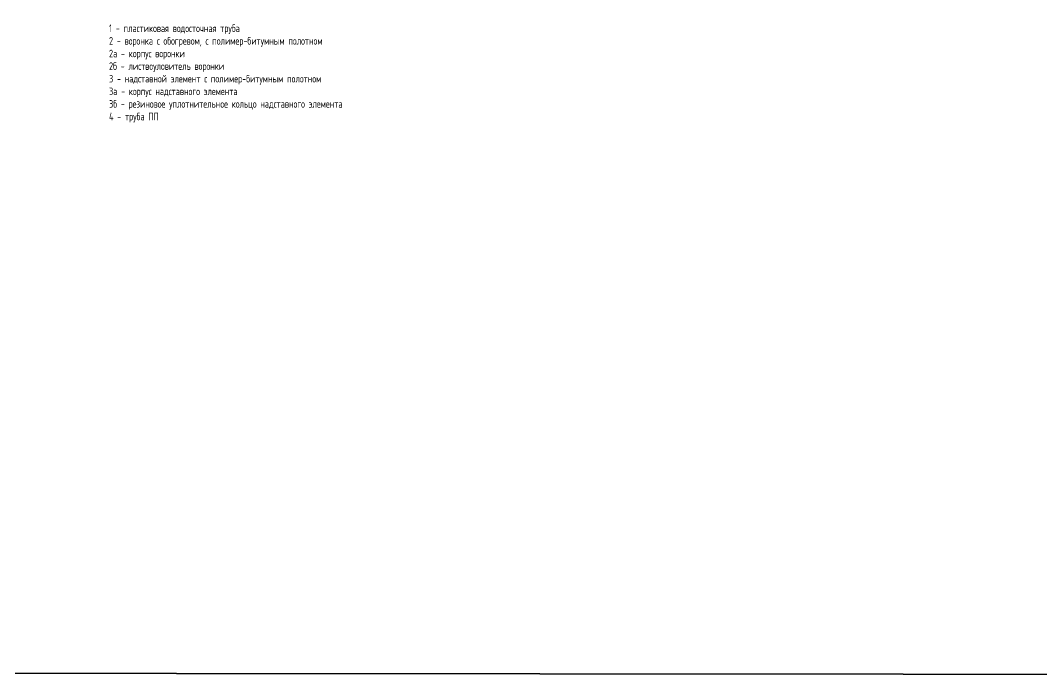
# Model space of a CAD drawing. Header units: millimetres. Extents: x -360149 to 682031, y -35655 to 209517.
# Drawn here: x 595538 to 605659, y 108415 to 114912 of the extents above; entities that cross this region are included whole.
import ezdxf

# ---------------------------------------------------------------- set-up
doc = ezdxf.new("R2010")
doc.units = ezdxf.units.MM
doc.header["$MEASUREMENT"] = 0
doc.layers.add('$FORMAT', color=7, linetype='Continuous')
doc.layers.add('АР_Выноски АПР', color=7, linetype='Continuous', lineweight=5)
doc.styles.add('ISOCPEUR', font='isocpeur.ttf', dxfattribs={"width": 0.7})

msp = doc.modelspace()

# ---------------------------------------------------------------- linework, layer by layer
at = {"layer": '$FORMAT', "color": 3, "lineweight": 35}
msp.add_lwpolyline([(561068.33, 108467.64), (618690.98, 108414.99), (618690.98, 135859.9), (561068.33, 135912.56)], close=True, dxfattribs=at)

# ---------------------------------------------------------------- texts
at = {"layer": 'АР_Выноски АПР', "insert": (596416.65, 114871.23), "char_height": 83.8252, "width": 4744.7924, "attachment_point": 1, "line_spacing_factor": 1.1, "style": 'ISOCPEUR'}
msp.add_mtext('\\pxsm1,t54;{\\H0.89472x;1 - пластиковая водосточная труба\\P2 - воронка с обогревом, с полимер-битумным полотном\\P2а - корпус воронки \\P2б - листвоуловитель воронки \\P3 - надставной элемент с полимер-битумным полотном\\P3а - корпус надставного элемента\\P3б - резиновое уплотнительное кольцо надставного элемента\\P4 - труба ПП}\\P\\pse1.125,tz;^I^I^I', dxfattribs=at)

doc.saveas('drawing.dxf')
